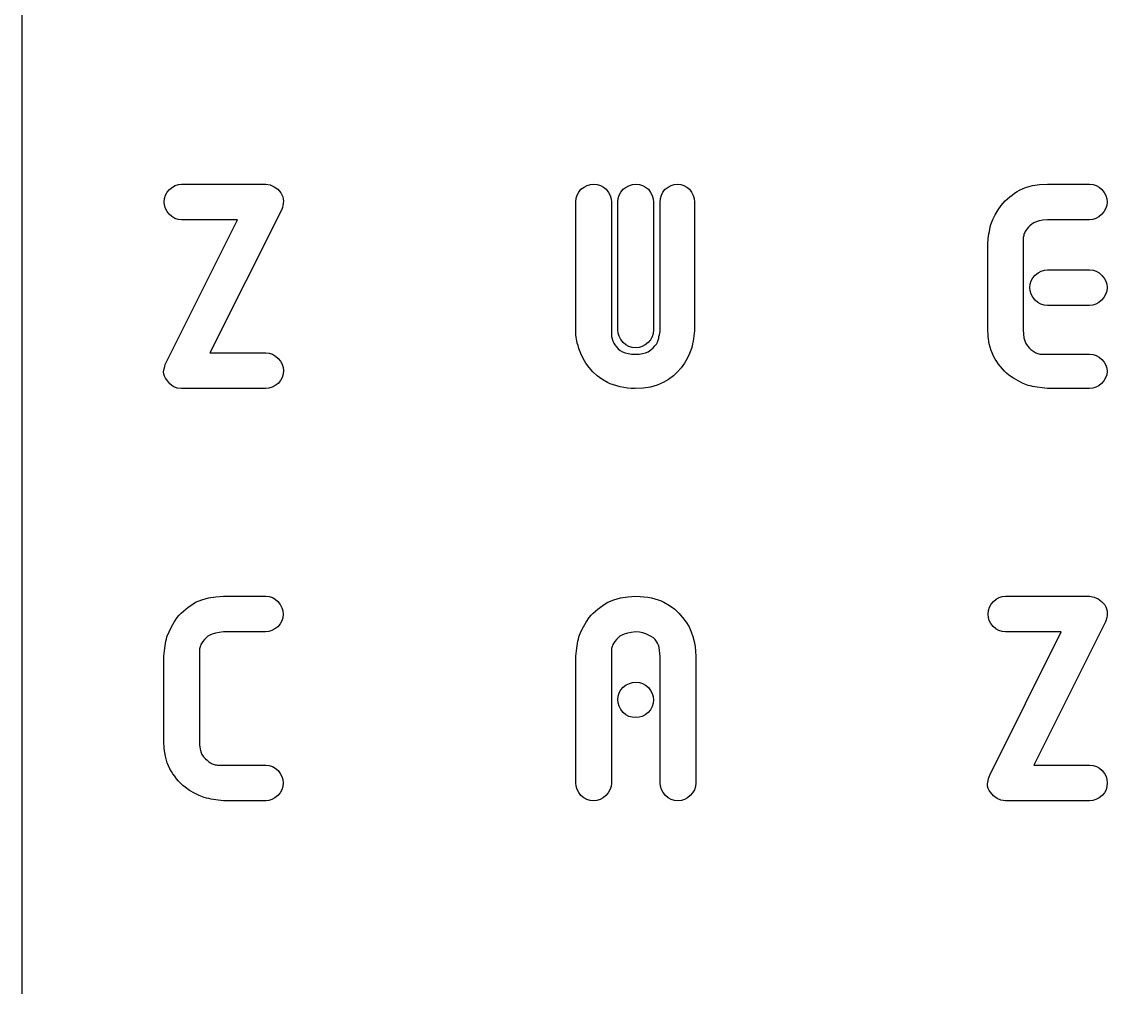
# Model space of a CAD drawing. Header units: metres. Extents: x 0 to 220, y 0 to 220.
# Drawn here: x 0 to 52.7, y 56.1 to 103 of the extents above; entities that cross this region are included whole.
import ezdxf

# ---------------------------------------------------------------- set-up
doc = ezdxf.new("R2010")
doc.units = ezdxf.units.M

msp = doc.modelspace()

# ---------------------------------------------------------------- linework, layer by layer
for p, q in [((0, 220), (0, 0)), ((7.17921, 94.8232), (7.31465, 94.9339)), ((7.31465, 94.9339), (7.45697, 95.013)), ((7.45697, 95.013), (7.60616, 95.0604)), ((7.60616, 95.0604), (7.76221, 95.0762)), ((7.76221, 95.0762), (11.8452, 95.0762)), ((11.8452, 95.0762), (12.0629, 95.0344)), ((12.0629, 95.0344), (12.2582, 94.951)), ((12.2582, 94.951), (12.431, 94.8259)), ((27.1539, 94.8262), (27.3031, 94.9356)), ((27.3031, 94.9356), (27.4559, 95.0137)), ((27.4559, 95.0137), (27.6121, 95.0606)), ((27.6121, 95.0606), (27.7719, 95.0762)), ((27.7719, 95.0762), (27.9413, 95.0605)), ((27.9413, 95.0605), (28.0984, 95.0132)), ((28.0984, 95.0132), (28.2433, 94.9345)), ((28.2433, 94.9345), (28.3759, 94.8242)), ((29.2019, 94.8242), (29.3511, 94.9345)), ((29.3511, 94.9345), (29.5039, 95.0132)), ((29.5039, 95.0132), (29.6601, 95.0605)), ((29.6601, 95.0605), (29.8199, 95.0762)), ((29.8199, 95.0762), (29.9893, 95.0605)), ((29.9893, 95.0605), (30.1464, 95.0132)), ((30.1464, 95.0132), (30.2912, 94.9345)), ((30.2912, 94.9345), (30.4239, 94.8242)), ((31.2409, 94.8242), (31.3846, 94.9345)), ((31.3846, 94.9345), (31.5316, 95.0132)), ((31.5316, 95.0132), (31.6821, 95.0605)), ((31.6821, 95.0605), (31.8359, 95.0762)), ((31.8359, 95.0762), (31.9989, 95.0606)), ((31.9989, 95.0606), (32.1501, 95.0137)), ((32.1501, 95.0137), (32.2894, 94.9356)), ((32.2894, 94.9356), (32.4169, 94.8262)), ((48.4429, 94.7842), (48.7413, 94.912)), ((48.7413, 94.912), (49.0676, 95.0032)), ((49.0676, 95.0032), (49.4218, 95.058)), ((49.4218, 95.058), (49.8039, 95.0762)), ((49.8039, 95.0762), (51.8459, 95.0762)), ((51.8459, 95.0762), (52.0133, 95.0604)), ((52.0133, 95.0604), (52.1686, 95.013)), ((52.1686, 95.013), (52.3118, 94.9339)), ((52.3118, 94.9339), (52.4429, 94.8232)), ((6.91522, 94.2052), (6.93172, 94.3807)), ((6.93172, 94.3807), (6.98122, 94.5422)), ((6.98122, 94.5422), (7.06372, 94.6897)), ((7.06372, 94.6897), (7.17921, 94.8232)), ((12.431, 94.8259), (12.5812, 94.6592)), ((12.5812, 94.6592), (12.6359, 94.5614)), ((12.6359, 94.5614), (12.6749, 94.4617)), ((12.6749, 94.4617), (12.6984, 94.3604)), ((12.6984, 94.3604), (12.7062, 94.2572)), ((26.9009, 94.2132), (26.9167, 94.3873)), ((26.9167, 94.3873), (26.9641, 94.5475)), ((26.9641, 94.5475), (27.0432, 94.6938)), ((27.0432, 94.6938), (27.1539, 94.8262)), ((28.3759, 94.8242), (28.4866, 94.6755)), ((28.4866, 94.6755), (28.5656, 94.5232)), ((28.5656, 94.5232), (28.6131, 94.3675)), ((28.6131, 94.3675), (28.6289, 94.2082)), ((28.9489, 94.2072), (28.9647, 94.3823)), ((28.9647, 94.3823), (29.0121, 94.5435)), ((29.0121, 94.5435), (29.0912, 94.6908)), ((29.0912, 94.6908), (29.2019, 94.8242)), ((30.4239, 94.8242), (30.5346, 94.675)), ((30.5346, 94.675), (30.6136, 94.5225)), ((30.6136, 94.5225), (30.6611, 94.3666)), ((30.6611, 94.3666), (30.6769, 94.2072)), ((30.9969, 94.2082), (31.0121, 94.3832)), ((31.0121, 94.3832), (31.0579, 94.5442)), ((31.0579, 94.5442), (31.1341, 94.6912)), ((31.1341, 94.6912), (31.2409, 94.8242)), ((32.4169, 94.8262), (32.5236, 94.6781)), ((32.5236, 94.6781), (32.5999, 94.5265)), ((32.5999, 94.5265), (32.6456, 94.3716)), ((32.6456, 94.3716), (32.6609, 94.2132)), ((47.7479, 94.2605), (47.8554, 94.3611)), ((47.8554, 94.3611), (47.9699, 94.4572)), ((47.9699, 94.4572), (48.0883, 94.5482)), ((48.0883, 94.5482), (48.2066, 94.633)), ((48.2066, 94.633), (48.3248, 94.7117)), ((48.3248, 94.7117), (48.4429, 94.7842)), ((52.4429, 94.8232), (52.5522, 94.674)), ((52.5522, 94.674), (52.6304, 94.5212)), ((52.6304, 94.5212), (52.6772, 94.365)), ((52.6772, 94.365), (52.6929, 94.2052)), ((6.93085, 94.0472), (6.91522, 94.2052)), ((6.97772, 93.8962), (6.93085, 94.0472)), ((7.05585, 93.7522), (6.97772, 93.8962)), ((12.6232, 93.8402), (9.13721, 86.8843)), ((12.6595, 93.9394), (12.6232, 93.8402)), ((12.6855, 94.042), (12.6595, 93.9394)), ((12.701, 94.1479), (12.6855, 94.042)), ((12.7062, 94.2572), (12.701, 94.1479)), ((26.9009, 88.0643), (26.9009, 94.2132)), ((28.6289, 94.2082), (28.6289, 87.6883)), ((28.9489, 88.0093), (28.9489, 94.2072)), ((30.6769, 94.2072), (30.6769, 88.0093)), ((30.9969, 88.0233), (30.9969, 94.2082)), ((32.6609, 94.2132), (32.6609, 88.0643)), ((47.2689, 93.5907), (47.4026, 93.8211)), ((47.4026, 93.8211), (47.5539, 94.0462)), ((47.5539, 94.0462), (47.6474, 94.1555)), ((47.6474, 94.1555), (47.7479, 94.2605)), ((52.6266, 93.8787), (52.5438, 93.7339)), ((52.6763, 94.0359), (52.6266, 93.8787)), ((52.6929, 94.2052), (52.6763, 94.0359)), ((6.99821, 86.3923), (10.4702, 93.3482)), ((7.16522, 93.6152), (7.05585, 93.7522)), ((7.29628, 93.4984), (7.16522, 93.6152)), ((7.43947, 93.415), (7.29628, 93.4984)), ((7.59477, 93.3649), (7.43947, 93.415)), ((7.76221, 93.3482), (7.59477, 93.3649)), ((10.4702, 93.3482), (7.76221, 93.3482)), ((47.0539, 93.1142), (47.1526, 93.3551)), ((47.1526, 93.3551), (47.2689, 93.5907)), ((49.5844, 93.3228), (49.4031, 93.2885)), ((49.7979, 93.3482), (49.5844, 93.3228)), ((51.8439, 93.3482), (49.7979, 93.3482)), ((52.0004, 93.3641), (51.8439, 93.3482)), ((52.1499, 93.4115), (52.0004, 93.3641)), ((52.2924, 93.4906), (52.1499, 93.4115)), ((52.4279, 93.6012), (52.2924, 93.4906)), ((52.5438, 93.7339), (52.4279, 93.6012)), ((46.9629, 92.6692), (46.9817, 92.7807)), ((46.9817, 92.7807), (47.0031, 92.892)), ((47.0031, 92.892), (47.0272, 93.0032)), ((47.0272, 93.0032), (47.0539, 93.1142)), ((48.7249, 92.776), (48.6984, 92.7242)), ((48.7574, 92.8297), (48.7249, 92.776)), ((48.7959, 92.8852), (48.7574, 92.8297)), ((48.8693, 92.978), (48.7959, 92.8852)), ((48.9506, 93.0602), (48.8693, 92.978)), ((49.0398, 93.132), (48.9506, 93.0602)), ((49.1369, 93.1932), (49.0398, 93.132)), ((49.254, 93.2453), (49.1369, 93.1932)), ((49.4031, 93.2885), (49.254, 93.2453)), ((46.9009, 92.1682), (46.9304, 92.4325)), ((46.9304, 92.4325), (46.9629, 92.6692)), ((48.6372, 92.5272), (48.6289, 92.4782)), ((48.6289, 92.4782), (48.6289, 87.9993)), ((48.6481, 92.5762), (48.6372, 92.5272)), ((48.6617, 92.6252), (48.6481, 92.5762)), ((48.6779, 92.6742), (48.6617, 92.6252)), ((48.6984, 92.7242), (48.6779, 92.6742)), ((46.9009, 88.0643), (46.9009, 92.1682)), ((49.0895, 90.5306), (49.1989, 90.6632)), ((49.1989, 90.6632), (49.3461, 90.7739)), ((49.3461, 90.7739), (49.4969, 90.853)), ((49.4969, 90.853), (49.6511, 90.9004)), ((49.6511, 90.9004), (49.8089, 90.9162)), ((49.8089, 90.9162), (51.8469, 90.9162)), ((51.8469, 90.9162), (52.0143, 90.8996)), ((52.0143, 90.8996), (52.1694, 90.8495)), ((52.1694, 90.8495), (52.3122, 90.7661)), ((52.3122, 90.7661), (52.4429, 90.6492)), ((48.9489, 90.0592), (48.9645, 90.2286)), ((48.9645, 90.2286), (49.0114, 90.3857)), ((49.0114, 90.3857), (49.0895, 90.5306)), ((52.4429, 90.6492), (52.5522, 90.5122)), ((52.5522, 90.5122), (52.6304, 90.3682)), ((52.6304, 90.3682), (52.6772, 90.2172)), ((52.6772, 90.2172), (52.6929, 90.0592)), ((48.9645, 89.8995), (48.9489, 90.0592)), ((49.0114, 89.7433), (48.9645, 89.8995)), ((49.0895, 89.5905), (49.0114, 89.7433)), ((52.6269, 89.7223), (52.5444, 89.5748)), ((52.6764, 89.8838), (52.6269, 89.7223)), ((52.6929, 90.0592), (52.6764, 89.8838)), ((49.1989, 89.4413), (49.0895, 89.5905)), ((49.3304, 89.3306), (49.1989, 89.4413)), ((49.4759, 89.2515), (49.3304, 89.3306)), ((49.6354, 89.2041), (49.4759, 89.2515)), ((49.8089, 89.1883), (49.6354, 89.2041)), ((51.8469, 89.1883), (49.8089, 89.1883)), ((52.0029, 89.2041), (51.8469, 89.1883)), ((52.1519, 89.2515), (52.0029, 89.2041)), ((52.2939, 89.3306), (52.1519, 89.2515)), ((52.4289, 89.4413), (52.2939, 89.3306)), ((52.5444, 89.5748), (52.4289, 89.4413)), ((26.9026, 87.902), (26.9009, 88.0643)), ((30.9929, 87.9292), (30.9969, 88.0233)), ((32.6609, 88.0643), (32.6582, 87.9559)), ((46.9191, 87.6816), (46.9009, 88.0643)), ((26.9076, 87.7633), (26.9026, 87.902)), ((26.9161, 87.648), (26.9076, 87.7633)), ((26.9279, 87.5563), (26.9161, 87.648)), ((26.9462, 87.468), (26.9279, 87.5563)), ((28.6289, 87.6883), (28.6652, 87.5631)), ((28.6652, 87.5631), (28.7051, 87.4538)), ((28.9647, 87.8499), (28.9489, 88.0093)), ((29.0121, 87.694), (28.9647, 87.8499)), ((29.0912, 87.5414), (29.0121, 87.694)), ((29.2019, 87.3923), (29.0912, 87.5414)), ((30.5267, 87.5257), (30.4099, 87.3923)), ((30.6101, 87.673), (30.5267, 87.5257)), ((30.6602, 87.8342), (30.6101, 87.673)), ((30.6769, 88.0093), (30.6602, 87.8342)), ((30.8665, 87.4113), (30.9034, 87.5045)), ((30.9034, 87.5045), (30.9255, 87.5968)), ((30.9255, 87.5968), (30.9329, 87.6883)), ((30.9329, 87.6883), (30.9609, 87.7617)), ((30.9609, 87.7617), (30.9809, 87.842)), ((30.9809, 87.842), (30.9929, 87.9292)), ((32.6189, 87.5843), (32.5975, 87.4526)), ((32.6373, 87.7159), (32.6189, 87.5843)), ((32.6504, 87.8398), (32.6373, 87.7159)), ((32.6582, 87.9559), (32.6504, 87.8398)), ((46.9739, 87.3268), (46.9191, 87.6816)), ((48.6289, 87.9993), (48.6366, 87.8001)), ((48.6366, 87.8001), (48.6599, 87.6238)), ((48.6599, 87.6238), (48.6986, 87.4701)), ((26.9731, 87.3633), (26.9462, 87.468)), ((27.0087, 87.242), (26.9731, 87.3633)), ((27.0529, 87.1043), (27.0087, 87.242)), ((27.1405, 86.8528), (27.0529, 87.1043)), ((28.7051, 87.4538), (28.7487, 87.3601)), ((28.7487, 87.3601), (28.7959, 87.2823)), ((28.7959, 87.2823), (28.8763, 87.1768)), ((28.8763, 87.1768), (28.9654, 87.0845)), ((28.9654, 87.0845), (29.0633, 87.0053)), ((29.0633, 87.0053), (29.1699, 86.9393)), ((29.3354, 87.282), (29.2019, 87.3923)), ((29.4829, 87.2033), (29.3354, 87.282)), ((29.6444, 87.156), (29.4829, 87.2033)), ((29.8199, 87.1403), (29.6444, 87.156)), ((29.9779, 87.156), (29.8199, 87.1403)), ((30.1289, 87.2033), (29.9779, 87.156)), ((30.2729, 87.282), (30.1289, 87.2033)), ((30.4099, 87.3923), (30.2729, 87.282)), ((30.4189, 86.9463), (30.5479, 87.0377)), ((30.5479, 87.0377), (30.6569, 87.13)), ((30.6569, 87.13), (30.7459, 87.2232)), ((30.7459, 87.2232), (30.8149, 87.3173)), ((30.8149, 87.3173), (30.8665, 87.4113)), ((32.5229, 87.1043), (32.4295, 86.8524)), ((32.5495, 87.2126), (32.5229, 87.1043)), ((32.5744, 87.3288), (32.5495, 87.2126)), ((32.5975, 87.4526), (32.5744, 87.3288)), ((47.0651, 86.9996), (46.9739, 87.3268)), ((47.1929, 86.7003), (47.0651, 86.9996)), ((48.6986, 87.4701), (48.7529, 87.3393)), ((48.7529, 87.3393), (48.8306, 87.2333)), ((48.8306, 87.2333), (48.9119, 87.1395)), ((48.9119, 87.1395), (48.9966, 87.0578)), ((48.9966, 87.0578), (49.0849, 86.9883)), ((49.0849, 86.9883), (49.1395, 86.9493)), ((9.13721, 86.8843), (11.8452, 86.8843)), ((11.8452, 86.8843), (12.0188, 86.8676)), ((12.0188, 86.8676), (12.1785, 86.8175)), ((12.1785, 86.8175), (12.3243, 86.7341)), ((12.3243, 86.7341), (12.4562, 86.6173)), ((12.4562, 86.6173), (12.5656, 86.4803)), ((12.5656, 86.4803), (12.6437, 86.3363)), ((27.2514, 86.6135), (27.1405, 86.8528)), ((27.3855, 86.3863), (27.2514, 86.6135)), ((29.1699, 86.9393), (29.2922, 86.8872)), ((29.2922, 86.8872), (29.4371, 86.85)), ((29.4371, 86.85), (29.6047, 86.8277)), ((29.6047, 86.8277), (29.7949, 86.8203)), ((29.7949, 86.8203), (29.9798, 86.8281)), ((29.9798, 86.8281), (30.1454, 86.8518)), ((30.1454, 86.8518), (30.2917, 86.8911)), ((30.2917, 86.8911), (30.4189, 86.9463)), ((32.3154, 86.6118), (32.1805, 86.3824)), ((32.4295, 86.8524), (32.3154, 86.6118)), ((47.2654, 86.5822), (47.1929, 86.7003)), ((47.3439, 86.464), (47.2654, 86.5822)), ((47.4284, 86.3457), (47.3439, 86.464)), ((49.1395, 86.9493), (49.1921, 86.9165)), ((49.1921, 86.9165), (49.243, 86.8898)), ((49.243, 86.8898), (49.2919, 86.8693)), ((49.2919, 86.8693), (49.3404, 86.8531)), ((49.3404, 86.8531), (49.3889, 86.8395)), ((49.3889, 86.8395), (49.4374, 86.8286)), ((49.4374, 86.8286), (49.4859, 86.8203)), ((49.4859, 86.8203), (51.8499, 86.8203)), ((51.8499, 86.8203), (52.0164, 86.8042)), ((52.0164, 86.8042), (52.1709, 86.756)), ((52.1709, 86.756), (52.3134, 86.6757)), ((52.3134, 86.6757), (52.4439, 86.5633)), ((52.4439, 86.5633), (52.5528, 86.4314)), ((6.88721, 85.9753), (6.91515, 86.1161)), ((6.89677, 85.8616), (6.88721, 85.9753)), ((6.91515, 86.1161), (6.94296, 86.2325)), ((6.94296, 86.2325), (6.97066, 86.3246)), ((6.97066, 86.3246), (6.99821, 86.3923)), ((12.6437, 86.3363), (12.6906, 86.1853)), ((12.6906, 86.1853), (12.7062, 86.0273)), ((12.7062, 86.0273), (12.6906, 85.8518)), ((27.5429, 86.1713), (27.3855, 86.3863)), ((27.7257, 85.9697), (27.5429, 86.1713)), ((27.9351, 85.782), (27.7257, 85.9697)), ((31.8459, 85.9605), (31.6401, 85.7733)), ((32.0249, 86.1643), (31.8459, 85.9605)), ((32.1805, 86.3824), (32.0249, 86.1643)), ((47.5189, 86.2273), (47.4284, 86.3457)), ((47.615, 86.1127), (47.5189, 86.2273)), ((47.7154, 86.005), (47.615, 86.1127)), ((47.82, 85.9042), (47.7154, 86.005)), ((52.5528, 86.4314), (52.6306, 86.2928)), ((52.6306, 86.2928), (52.6773, 86.1474)), ((52.6929, 85.9953), (52.6764, 85.826)), ((52.6773, 86.1474), (52.6929, 85.9953)), ((6.92546, 85.7568), (6.89677, 85.8616)), ((6.97328, 85.6606), (6.92546, 85.7568)), ((7.04022, 85.5733), (6.97328, 85.6606)), ((7.18434, 85.3908), (7.04022, 85.5733)), ((7.35272, 85.2605), (7.18434, 85.3908)), ((12.4562, 85.4093), (12.3085, 85.2986)), ((12.5656, 85.5428), (12.4562, 85.4093)), ((12.6437, 85.6903), (12.5656, 85.5428)), ((12.6906, 85.8518), (12.6437, 85.6903)), ((28.1712, 85.6082), (27.9351, 85.782)), ((28.4339, 85.4483), (28.1712, 85.6082)), ((28.5762, 85.3883), (28.4339, 85.4483)), ((28.7271, 85.3335), (28.5762, 85.3883)), ((31.1479, 85.4483), (30.8585, 85.3205)), ((31.4074, 85.6025), (31.1479, 85.4483)), ((31.6401, 85.7733), (31.4074, 85.6025)), ((47.9289, 85.8103), (47.82, 85.9042)), ((48.1535, 85.659), (47.9289, 85.8103)), ((48.3834, 85.525), (48.1535, 85.659)), ((48.6185, 85.4084), (48.3834, 85.525)), ((48.8589, 85.3093), (48.6185, 85.4084)), ((52.4289, 85.3993), (52.2934, 85.2929)), ((52.5444, 85.528), (52.4289, 85.3993)), ((52.6269, 85.6703), (52.5444, 85.528)), ((52.6764, 85.826), (52.6269, 85.6703)), ((7.54533, 85.1823), (7.35272, 85.2605)), ((7.76221, 85.1562), (7.54533, 85.1823)), ((11.8452, 85.1562), (7.76221, 85.1562)), ((12.003, 85.1721), (11.8452, 85.1562)), ((12.1575, 85.2195), (12.003, 85.1721)), ((12.3085, 85.2986), (12.1575, 85.2195)), ((28.8867, 85.2838), (28.7271, 85.3335)), ((29.0549, 85.2393), (28.8867, 85.2838)), ((29.2305, 85.2029), (29.0549, 85.2393)), ((29.4111, 85.177), (29.2305, 85.2029)), ((29.597, 85.1614), (29.4111, 85.177)), ((29.7879, 85.1562), (29.597, 85.1614)), ((30.1785, 85.1745), (29.7879, 85.1562)), ((30.5354, 85.2293), (30.1785, 85.1745)), ((30.8585, 85.3205), (30.5354, 85.2293)), ((48.9703, 85.2826), (48.8589, 85.3093)), ((49.0816, 85.2585), (48.9703, 85.2826)), ((49.1928, 85.2371), (49.0816, 85.2585)), ((49.3039, 85.2183), (49.1928, 85.2371)), ((49.5399, 85.1858), (49.3039, 85.2183)), ((49.8039, 85.1562), (49.5399, 85.1858)), ((51.8459, 85.1562), (49.8039, 85.1562)), ((52.0019, 85.1714), (51.8459, 85.1562)), ((52.1511, 85.217), (52.0019, 85.1714)), ((52.2934, 85.2929), (52.1511, 85.217)), ((8.44289, 74.7842), (8.74132, 74.912)), ((8.74132, 74.912), (9.06764, 75.0032)), ((9.06764, 75.0032), (9.42183, 75.058)), ((9.42183, 75.058), (9.80389, 75.0762)), ((9.80389, 75.0762), (11.8459, 75.0762)), ((11.8459, 75.0762), (12.0133, 75.0604)), ((12.0133, 75.0604), (12.1686, 75.013)), ((12.1686, 75.013), (12.3118, 74.9339)), ((12.3118, 74.9339), (12.4429, 74.8232)), ((28.4509, 74.7842), (28.7513, 74.912)), ((28.7513, 74.912), (29.0796, 75.0032)), ((29.0796, 75.0032), (29.4358, 75.058)), ((29.4358, 75.058), (29.8199, 75.0762)), ((29.8199, 75.0762), (30.0189, 75.0714)), ((30.0189, 75.0714), (30.2109, 75.057)), ((30.2109, 75.057), (30.3959, 75.0329)), ((30.3959, 75.0329), (30.5739, 74.9992)), ((30.5739, 74.9992), (30.7423, 74.9573)), ((30.7423, 74.9573), (30.8986, 74.9075)), ((30.8986, 74.9075), (31.0428, 74.8498)), ((31.0428, 74.8498), (31.1749, 74.7842)), ((47.1792, 74.8232), (47.3147, 74.9339)), ((47.3147, 74.9339), (47.457, 75.013)), ((47.457, 75.013), (47.6062, 75.0604)), ((47.6062, 75.0604), (47.7622, 75.0762)), ((47.7622, 75.0762), (51.8452, 75.0762)), ((51.8452, 75.0762), (52.0629, 75.0344)), ((52.0629, 75.0344), (52.2582, 74.951)), ((52.2582, 74.951), (52.431, 74.8259)), ((7.74788, 74.2605), (7.85539, 74.3611)), ((7.85539, 74.3611), (7.96988, 74.4572)), ((7.96988, 74.4572), (8.08832, 74.5482)), ((8.08832, 74.5482), (8.20663, 74.633)), ((8.20663, 74.633), (8.32483, 74.7117)), ((8.32483, 74.7117), (8.44289, 74.7842)), ((12.4429, 74.8232), (12.5522, 74.674)), ((12.5522, 74.674), (12.6304, 74.5212)), ((12.6304, 74.5212), (12.6772, 74.365)), ((12.6772, 74.365), (12.6929, 74.2052)), ((27.7526, 74.2605), (27.8608, 74.3611)), ((27.8608, 74.3611), (27.9759, 74.4572)), ((27.9759, 74.4572), (28.0948, 74.5482)), ((28.0948, 74.5482), (28.2136, 74.633)), ((28.2136, 74.633), (28.3323, 74.7117)), ((28.3323, 74.7117), (28.4509, 74.7842)), ((31.1749, 74.7842), (31.4566, 74.6234)), ((31.4566, 74.6234), (31.7019, 74.4467)), ((31.7019, 74.4467), (31.9106, 74.2544)), ((46.9152, 74.2052), (46.9317, 74.3807)), ((46.9317, 74.3807), (46.9812, 74.5422)), ((46.9812, 74.5422), (47.0637, 74.6897)), ((47.0637, 74.6897), (47.1792, 74.8232)), ((52.431, 74.8259), (52.5812, 74.6592)), ((52.5812, 74.6592), (52.6359, 74.5614)), ((52.6359, 74.5614), (52.6749, 74.4617)), ((52.6749, 74.4617), (52.6984, 74.3604)), ((52.6984, 74.3604), (52.7062, 74.2572)), ((7.26889, 73.5907), (7.40263, 73.8211)), ((7.40263, 73.8211), (7.55389, 74.0462)), ((7.55389, 74.0462), (7.64738, 74.1555)), ((7.64738, 74.1555), (7.74788, 74.2605)), ((12.6266, 73.8787), (12.5438, 73.7339)), ((12.6763, 74.0359), (12.6266, 73.8787)), ((12.6929, 74.2052), (12.6763, 74.0359)), ((27.2709, 73.5907), (27.4051, 73.8211)), ((27.4051, 73.8211), (27.5569, 74.0462)), ((27.5569, 74.0462), (27.6513, 74.1555)), ((27.6513, 74.1555), (27.7526, 74.2605)), ((31.9106, 74.2544), (32.0829, 74.0462)), ((32.0829, 74.0462), (32.2561, 73.8215)), ((32.2561, 73.8215), (32.3986, 73.5925)), ((46.9308, 74.0472), (46.9152, 74.2052)), ((46.9777, 73.8962), (46.9308, 74.0472)), ((47.0558, 73.7522), (46.9777, 73.8962)), ((52.6232, 73.8402), (49.1372, 66.8843)), ((52.6595, 73.9394), (52.6232, 73.8402)), ((52.6855, 74.042), (52.6595, 73.9394)), ((52.701, 74.1479), (52.6855, 74.042)), ((52.7062, 74.2572), (52.701, 74.1479)), ((7.05389, 73.1142), (7.15263, 73.3551)), ((7.15263, 73.3551), (7.26889, 73.5907)), ((9.40314, 73.289), (9.25395, 73.2464)), ((9.58444, 73.3229), (9.40314, 73.289)), ((9.79788, 73.3482), (9.58444, 73.3229)), ((11.8439, 73.3482), (9.79788, 73.3482)), ((12.0004, 73.3641), (11.8439, 73.3482)), ((12.1499, 73.4115), (12.0004, 73.3641)), ((12.2924, 73.4906), (12.1499, 73.4115)), ((12.4279, 73.6012), (12.2924, 73.4906)), ((12.5438, 73.7339), (12.4279, 73.6012)), ((27.0549, 73.1142), (27.1541, 73.3551)), ((27.1541, 73.3551), (27.2709, 73.5907)), ((29.4084, 73.289), (29.258, 73.2464)), ((29.591, 73.3229), (29.4084, 73.289)), ((29.8059, 73.3482), (29.591, 73.3229)), ((29.9923, 73.3387), (29.8059, 73.3482)), ((30.1596, 73.31), (29.9923, 73.3387)), ((30.3078, 73.2622), (30.1596, 73.31)), ((30.5607, 73.1292), (30.3078, 73.2622)), ((32.3986, 73.5925), (32.5106, 73.3591)), ((32.5106, 73.3591), (32.5919, 73.1212)), ((46.9982, 66.3923), (50.4702, 73.3482)), ((47.1652, 73.6152), (47.0558, 73.7522)), ((47.2963, 73.4984), (47.1652, 73.6152)), ((47.4395, 73.415), (47.2963, 73.4984)), ((47.5948, 73.3649), (47.4395, 73.415)), ((47.7622, 73.3482), (47.5948, 73.3649)), ((50.4702, 73.3482), (47.7622, 73.3482)), ((6.96289, 72.6692), (6.9817, 72.7807)), ((6.9817, 72.7807), (7.00314, 72.892)), ((7.00314, 72.892), (7.02721, 73.0032)), ((7.02721, 73.0032), (7.05389, 73.1142)), ((8.72488, 72.7815), (8.69838, 72.7301)), ((8.75739, 72.8345), (8.72488, 72.7815)), ((8.79588, 72.8892), (8.75739, 72.8345)), ((8.86932, 72.9815), (8.79588, 72.8892)), ((8.95064, 73.0632), (8.86932, 72.9815)), ((9.03983, 73.1345), (8.95064, 73.0632)), ((9.13689, 73.1952), (9.03983, 73.1345)), ((9.25395, 73.2464), (9.13689, 73.1952)), ((26.9639, 72.6692), (26.9827, 72.7807)), ((26.9827, 72.7807), (27.0041, 72.892)), ((27.0041, 72.892), (27.0282, 73.0032)), ((27.0282, 73.0032), (27.0549, 73.1142)), ((28.7251, 72.7825), (28.6985, 72.731)), ((28.7579, 72.8356), (28.7251, 72.7825)), ((28.7969, 72.8902), (28.7579, 72.8356)), ((28.8708, 72.9821), (28.7969, 72.8902)), ((28.9526, 73.0635), (28.8708, 72.9821)), ((29.0423, 73.1346), (28.9526, 73.0635)), ((29.1399, 73.1952), (29.0423, 73.1346)), ((29.258, 73.2464), (29.1399, 73.1952)), ((30.6661, 73.0562), (30.5607, 73.1292)), ((30.7532, 72.9762), (30.6661, 73.0562)), ((30.8219, 72.8892), (30.7532, 72.9762)), ((30.8748, 72.7966), (30.8219, 72.8892)), ((30.9146, 72.6987), (30.8748, 72.7966)), ((32.5919, 73.1212), (32.6501, 72.8817)), ((32.6501, 72.8817), (32.6916, 72.643)), ((6.90088, 72.1682), (6.93039, 72.4325)), ((6.93039, 72.4325), (6.96289, 72.6692)), ((8.63719, 72.5347), (8.62889, 72.4862)), ((8.62889, 72.4862), (8.62889, 68.0523)), ((8.64813, 72.5832), (8.63719, 72.5347)), ((8.6617, 72.6317), (8.64813, 72.5832)), ((8.67789, 72.6802), (8.6617, 72.6317)), ((8.69838, 72.7301), (8.67789, 72.6802)), ((26.9009, 72.1682), (26.9306, 72.4325)), ((26.9306, 72.4325), (26.9639, 72.6692)), ((28.6372, 72.5357), (28.6289, 72.4872)), ((28.6289, 72.4872), (28.6289, 66.0173)), ((28.6481, 72.5842), (28.6372, 72.5357)), ((28.6617, 72.6327), (28.6481, 72.5842)), ((28.6779, 72.6812), (28.6617, 72.6327)), ((28.6985, 72.731), (28.6779, 72.6812)), ((30.9413, 72.5956), (30.9146, 72.6987)), ((30.9969, 72.1542), (30.9413, 72.5956)), ((32.6916, 72.643), (32.7166, 72.4052)), ((32.7166, 72.4052), (32.7249, 72.1682)), ((6.90088, 68.0643), (6.90088, 72.1682)), ((26.9009, 66.0193), (26.9009, 72.1682)), ((30.9969, 66.0173), (30.9969, 72.1542)), ((32.7249, 72.1682), (32.7249, 66.0193)), ((29.0912, 70.5306), (29.2019, 70.6632)), ((29.2019, 70.6632), (29.3511, 70.7739)), ((29.3511, 70.7739), (29.5039, 70.853)), ((29.5039, 70.853), (29.6601, 70.9004)), ((29.6601, 70.9004), (29.8199, 70.9162)), ((29.8199, 70.9162), (29.9893, 70.8996)), ((29.9893, 70.8996), (30.1464, 70.8495)), ((30.1464, 70.8495), (30.2912, 70.7661)), ((30.2912, 70.7661), (30.4239, 70.6492)), ((30.4239, 70.6492), (30.5346, 70.5122)), ((28.9489, 70.0592), (28.9647, 70.2286)), ((28.9647, 70.2286), (29.0121, 70.3857)), ((29.0121, 70.3857), (29.0912, 70.5306)), ((30.5346, 70.5122), (30.6136, 70.3682)), ((30.6136, 70.3682), (30.6611, 70.2172)), ((30.6611, 70.2172), (30.6769, 70.0592)), ((28.9647, 69.8995), (28.9489, 70.0592)), ((29.0121, 69.7433), (28.9647, 69.8995)), ((29.0912, 69.5905), (29.0121, 69.7433)), ((29.2019, 69.4413), (29.0912, 69.5905)), ((30.5267, 69.5748), (30.4099, 69.4413)), ((30.6101, 69.7223), (30.5267, 69.5748)), ((30.6602, 69.8838), (30.6101, 69.7223)), ((30.6769, 70.0592), (30.6602, 69.8838)), ((29.3354, 69.3306), (29.2019, 69.4413)), ((29.4829, 69.2515), (29.3354, 69.3306)), ((29.6444, 69.2041), (29.4829, 69.2515)), ((29.8199, 69.1883), (29.6444, 69.2041)), ((29.9779, 69.2041), (29.8199, 69.1883)), ((30.1289, 69.2515), (29.9779, 69.2041)), ((30.2729, 69.3306), (30.1289, 69.2515)), ((30.4099, 69.4413), (30.2729, 69.3306)), ((6.91914, 67.6816), (6.90088, 68.0643)), ((8.62889, 68.0523), (8.63664, 67.855)), ((6.97389, 67.3268), (6.91914, 67.6816)), ((8.63664, 67.855), (8.65988, 67.6803)), ((8.65988, 67.6803), (8.69864, 67.528)), ((8.69864, 67.528), (8.75288, 67.3983)), ((7.06514, 66.9996), (6.97389, 67.3268)), ((7.19289, 66.7003), (7.06514, 66.9996)), ((8.75288, 67.3983), (8.83064, 67.2933)), ((8.83064, 67.2933), (8.91188, 67.2005)), ((8.91188, 67.2005), (8.99664, 67.1198)), ((8.99664, 67.1198), (9.08488, 67.0513)), ((9.08488, 67.0513), (9.13945, 67.0123)), ((9.13945, 67.0123), (9.19214, 66.9795)), ((9.19214, 66.9795), (9.24295, 66.9528)), ((9.24295, 66.9528), (9.29189, 66.9323)), ((7.26538, 66.5822), (7.19289, 66.7003)), ((7.34389, 66.464), (7.26538, 66.5822)), ((7.42839, 66.3457), (7.34389, 66.464)), ((9.29189, 66.9323), (9.34039, 66.9165)), ((9.34039, 66.9165), (9.38889, 66.9033)), ((9.38889, 66.9033), (9.43739, 66.8925)), ((9.43739, 66.8925), (9.48589, 66.8843)), ((9.48589, 66.8843), (11.8499, 66.8843)), ((11.8499, 66.8843), (12.0164, 66.8676)), ((12.0164, 66.8676), (12.1709, 66.8175)), ((12.1709, 66.8175), (12.3134, 66.7341)), ((12.3134, 66.7341), (12.4439, 66.6173)), ((12.4439, 66.6173), (12.5528, 66.4803)), ((12.5528, 66.4803), (12.6306, 66.3363)), ((49.1372, 66.8843), (51.8452, 66.8843)), ((51.8452, 66.8843), (52.0188, 66.8676)), ((52.0188, 66.8676), (52.1785, 66.8175)), ((52.1785, 66.8175), (52.3243, 66.7341)), ((52.3243, 66.7341), (52.4562, 66.6173)), ((52.4562, 66.6173), (52.5656, 66.4803)), ((52.5656, 66.4803), (52.6437, 66.3363)), ((7.51889, 66.2273), (7.42839, 66.3457)), ((7.61501, 66.1127), (7.51889, 66.2273)), ((7.71539, 66.005), (7.61501, 66.1127)), ((7.82001, 65.9042), (7.71539, 66.005)), ((7.92889, 65.8103), (7.82001, 65.9042)), ((12.6306, 66.3363), (12.6773, 66.1853)), ((12.6929, 66.0273), (12.6764, 65.8518)), ((12.6773, 66.1853), (12.6929, 66.0273)), ((26.9167, 65.8609), (26.9009, 66.0193)), ((28.6289, 66.0173), (28.6122, 65.8437)), ((31.0127, 65.8595), (30.9969, 66.0173)), ((32.7249, 66.0193), (32.7082, 65.8452)), ((46.8872, 65.9753), (46.9151, 66.1161)), ((46.8968, 65.8616), (46.8872, 65.9753)), ((46.9151, 66.1161), (46.943, 66.2325)), ((46.943, 66.2325), (46.9707, 66.3246)), ((46.9707, 66.3246), (46.9982, 66.3923)), ((52.6437, 66.3363), (52.6906, 66.1853)), ((52.6906, 66.1853), (52.7062, 66.0273)), ((52.7062, 66.0273), (52.6906, 65.8518)), ((8.15352, 65.659), (7.92889, 65.8103)), ((8.38339, 65.525), (8.15352, 65.659)), ((8.61852, 65.4084), (8.38339, 65.525)), ((8.85889, 65.3093), (8.61852, 65.4084)), ((12.4289, 65.4093), (12.2934, 65.2986)), ((12.5444, 65.5428), (12.4289, 65.4093)), ((12.6269, 65.6903), (12.5444, 65.5428)), ((12.6764, 65.8518), (12.6269, 65.6903)), ((26.9641, 65.706), (26.9167, 65.8609)), ((27.0432, 65.5544), (26.9641, 65.706)), ((27.1539, 65.4062), (27.0432, 65.5544)), ((27.2874, 65.2969), (27.1539, 65.4062)), ((28.3619, 65.4062), (28.2249, 65.2969)), ((28.4787, 65.5382), (28.3619, 65.4062)), ((28.5621, 65.684), (28.4787, 65.5382)), ((28.6122, 65.8437), (28.5621, 65.684)), ((31.0601, 65.705), (31.0127, 65.8595)), ((31.1392, 65.5539), (31.0601, 65.705)), ((31.2499, 65.4062), (31.1392, 65.5539)), ((31.3834, 65.2969), (31.2499, 65.4062)), ((32.4579, 65.4062), (32.3209, 65.2969)), ((32.5747, 65.5387), (32.4579, 65.4062)), ((32.6581, 65.685), (32.5747, 65.5387)), ((32.7082, 65.8452), (32.6581, 65.685)), ((46.9255, 65.7568), (46.8968, 65.8616)), ((46.9733, 65.6606), (46.9255, 65.7568)), ((47.0402, 65.5733), (46.9733, 65.6606)), ((47.1843, 65.3908), (47.0402, 65.5733)), ((47.3527, 65.2605), (47.1843, 65.3908)), ((52.4562, 65.4093), (52.3085, 65.2986)), ((52.5656, 65.5428), (52.4562, 65.4093)), ((52.6437, 65.6903), (52.5656, 65.5428)), ((52.6906, 65.8518), (52.6437, 65.6903)), ((8.97032, 65.2826), (8.85889, 65.3093)), ((9.08163, 65.2585), (8.97032, 65.2826)), ((9.19283, 65.2371), (9.08163, 65.2585)), ((9.30389, 65.2183), (9.19283, 65.2371)), ((9.53989, 65.1858), (9.30389, 65.2183)), ((9.80389, 65.1562), (9.53989, 65.1858)), ((11.8459, 65.1562), (9.80389, 65.1562)), ((12.0019, 65.1721), (11.8459, 65.1562)), ((12.1511, 65.2195), (12.0019, 65.1721)), ((12.2934, 65.2986), (12.1511, 65.2195)), ((27.4349, 65.2188), (27.2874, 65.2969)), ((27.5964, 65.1719), (27.4349, 65.2188)), ((27.7719, 65.1562), (27.5964, 65.1719)), ((27.9299, 65.1719), (27.7719, 65.1562)), ((28.0809, 65.2188), (27.9299, 65.1719)), ((28.2249, 65.2969), (28.0809, 65.2188)), ((31.5309, 65.2188), (31.3834, 65.2969)), ((31.6924, 65.1719), (31.5309, 65.2188)), ((31.8679, 65.1562), (31.6924, 65.1719)), ((32.0259, 65.1719), (31.8679, 65.1562)), ((32.1769, 65.2188), (32.0259, 65.1719)), ((32.3209, 65.2969), (32.1769, 65.2188)), ((47.5453, 65.1823), (47.3527, 65.2605)), ((47.7622, 65.1562), (47.5453, 65.1823)), ((51.8452, 65.1562), (47.7622, 65.1562)), ((52.003, 65.1721), (51.8452, 65.1562)), ((52.1575, 65.2195), (52.003, 65.1721)), ((52.3085, 65.2986), (52.1575, 65.2195))]:
    msp.add_line(p, q)

doc.saveas('drawing.dxf')
